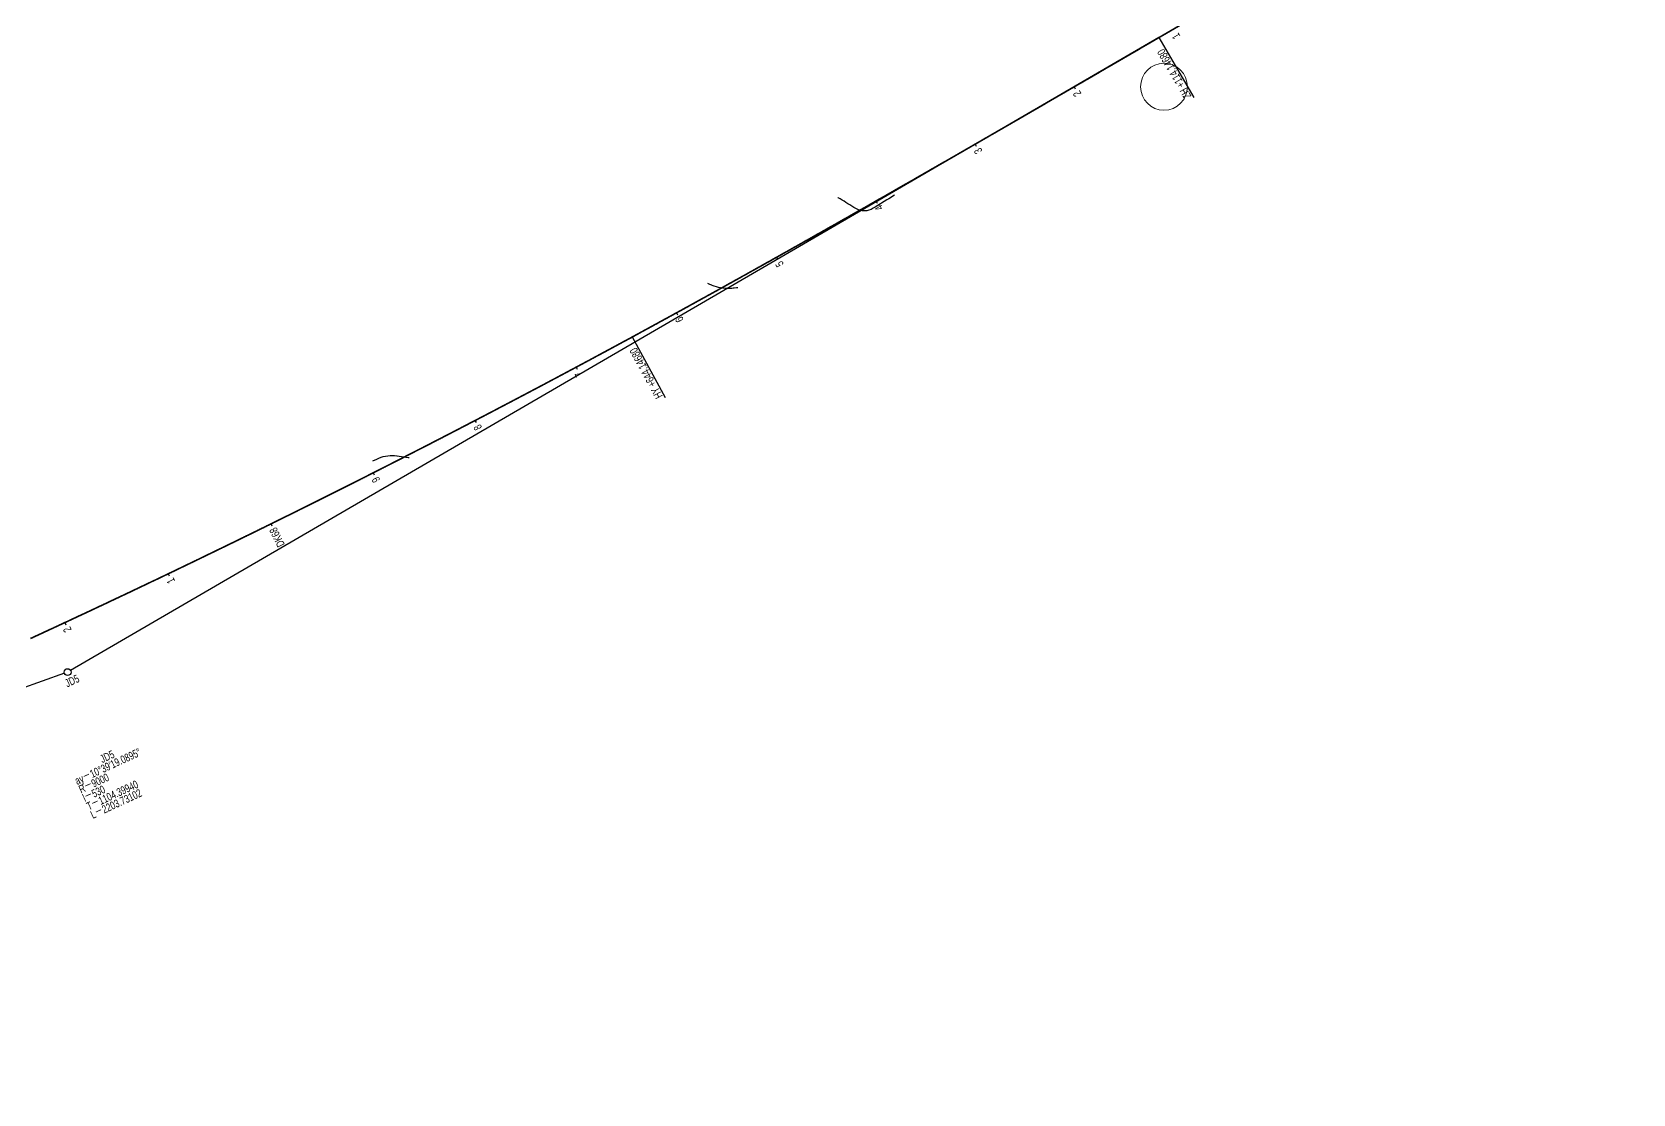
# Model space of a CAD drawing. Header units: millimetres. Extents: x 497834 to 621495, y 3353175 to 3430424.
# Drawn here: x 611394 to 612794, y 3397664 to 3398593 of the extents above; entities that cross this region are included whole.
import ezdxf

# ---------------------------------------------------------------- set-up
doc = ezdxf.new("R2010")
doc.units = ezdxf.units.MM
for name, color, linetype in [('DK改路中线', 7, 'Continuous'), ('dl1', 7, 'Continuous'), ('房屋圆', 7, 'Continuous'), ('沪乍杭打线-0.0-200.8段-施工系转设计系成果-2000坐标系-左线_中线_交点', 7, 'Continuous'), ('沪乍杭打线-0.0-200.8段-施工系转设计系成果-2000坐标系-左线_五大桩', 7, 'Continuous'), ('沪乍杭打线-0.0-200.8段-施工系转设计系成果-2000坐标系-左线_曲线资料', 7, 'Continuous'), ('沪乍杭打线-0.0-200.8段-施工系转设计系成果-2000坐标系-左线_里程', 7, 'Continuous')]:
    doc.layers.add(name, color=color, linetype=linetype)
doc.styles.add('PM_LC', font='slromans.shx', dxfattribs={"width": 0.75, "bigfont": 'hztxt.shx'})
doc.styles.add('PM_QX', font='slromans.shx', dxfattribs={"width": 0.75, "bigfont": 'hztxt.shx'})

msp = doc.modelspace()

# ---------------------------------------------------------------- linework, layer by layer
at = {"layer": 'DK改路中线', "color": 3, "linetype": 'Continuous', "ltscale": 2, "flags": 128}
for points in [[(612148.4, 3398450.4), (612143.3, 3398447.2), (612141.6, 3398446.2), (612131.4, 3398439.8), (612129.8, 3398438.8, -0.285774), (612129.7, 3398438.8), (612127.9, 3398437.8), (612126, 3398437.2), (612124.1, 3398436.7), (612122.1, 3398436.6), (612120.1, 3398436.7), (612118.1, 3398437), (612116.2, 3398437.7), (612114.4, 3398438.5), (612113.9, 3398438.8), (612112.7, 3398439.6), (612111, 3398440.6), (612109.3, 3398441.7), (612107.6, 3398442.8), (612105.9, 3398443.8), (612104.2, 3398444.9), (612102.5, 3398445.9), (612100.8, 3398447), (612099.1, 3398448), (612098.9, 3398448.2)], [(611984.8, 3398373.3), (611986.6, 3398372.5), (611988.1, 3398371.9, 0.121922), (611988.5, 3398371.7), (611990.4, 3398371), (611992.3, 3398370.4), (611994.2, 3398369.9), (611996.2, 3398369.5), (611998.1, 3398369.2), (612000.1, 3398369), (612002.1, 3398368.9), (612004.1, 3398368.9), (612006.1, 3398369), (612007.2, 3398369.1), (612008.1, 3398369.2), (612010.1, 3398369.4), (612011.3, 3398369.5)], [(611691.9, 3398217.8), (611695.5, 3398219.5), (611696, 3398219.7, -0.149526), (611697.3, 3398220.3), (611699.2, 3398221), (611701.1, 3398221.6), (611703.1, 3398222.1), (611705, 3398222.4), (611707, 3398222.6), (611709, 3398222.6), (611711, 3398222.5), (611713, 3398222.3), (611713.3, 3398222.3), (611715, 3398222), (611717, 3398221.7), (611722.9, 3398220.8), (611723.6, 3398220.7)]]:
    msp.add_lwpolyline(points, format="xyb", dxfattribs=at)
at = {"layer": 'dl1', "color": 3, "linetype": 'Continuous', "ltscale": 2, "const_width": 1.4, "flags": 128}
msp.add_lwpolyline([(612793.7, 3398828.8), (612379.7, 3398588.1), (612378.8, 3398587.6), (612378, 3398587.1), (612377.1, 3398586.6), (612376.2, 3398586.1), (612375.4, 3398585.6), (612374.5, 3398585.1), (612373.7, 3398584.6), (612372.8, 3398584.1), (612371.9, 3398583.6), (612371.1, 3398583.1), (612370.2, 3398582.6), (612369.3, 3398582.1), (612368.5, 3398581.6), (612367.6, 3398581.1), (612366.7, 3398580.6), (612365.9, 3398580.1), (612365, 3398579.6), (612364.1, 3398579.1), (612363.3, 3398578.5), (612362.4, 3398578), (612361.5, 3398577.5), (612360.7, 3398577), (612359.8, 3398576.5), (612359, 3398576), (612358.1, 3398575.5), (612357.2, 3398575), (612356.4, 3398574.5), (612355.5, 3398574), (612354.6, 3398573.5), (612353.8, 3398573), (612352.9, 3398572.5), (612352, 3398572), (612351.2, 3398571.5), (612350.3, 3398571), (612349.4, 3398570.5), (612348.6, 3398570), (612347.7, 3398569.5), (612346.9, 3398569), (612346, 3398568.5), (612345.1, 3398568), (612344.3, 3398567.5), (612343.4, 3398567), (612342.5, 3398566.5), (612341.7, 3398566), (612340.8, 3398565.5), (612339.9, 3398565), (612339.1, 3398564.5), (612338.2, 3398564), (612337.3, 3398563.5), (612336.5, 3398563), (612335.6, 3398562.5), (612334.7, 3398562), (612333.9, 3398561.5), (612333, 3398561), (612332.2, 3398560.5), (612331.3, 3398560), (612330.4, 3398559.5), (612329.6, 3398559), (612328.7, 3398558.5), (612327.8, 3398558), (612327, 3398557.4), (612326.1, 3398556.9), (612325.2, 3398556.4), (612324.4, 3398555.9), (612323.5, 3398555.4), (612322.6, 3398554.9), (612321.8, 3398554.4), (612320.9, 3398553.9), (612320, 3398553.4), (612319.2, 3398552.9), (612318.3, 3398552.4), (612317.5, 3398551.9), (612316.6, 3398551.4), (612315.7, 3398550.9), (612314.9, 3398550.4), (612314, 3398549.9), (612313.1, 3398549.4), (612312.3, 3398548.9), (612311.4, 3398548.4), (612310.5, 3398547.9), (612309.7, 3398547.4), (612308.8, 3398546.9), (612307.9, 3398546.4), (612307.1, 3398545.9), (612306.2, 3398545.4), (612305.3, 3398544.9), (612304.5, 3398544.4), (612303.6, 3398543.9), (612302.7, 3398543.4), (612301.9, 3398542.9), (612301, 3398542.4), (612300.2, 3398541.9), (612299.3, 3398541.4), (612298.4, 3398540.9), (612297.6, 3398540.4), (612296.7, 3398539.9), (612295.8, 3398539.4), (612295, 3398538.9), (612294.1, 3398538.4), (612293.2, 3398537.9), (612292.4, 3398537.4), (612291.5, 3398536.9), (612290.6, 3398536.4), (612289.8, 3398535.9), (612288.9, 3398535.4), (612288, 3398534.9), (612287.2, 3398534.4), (612286.3, 3398533.9), (612285.4, 3398533.4), (612284.6, 3398532.9), (612283.7, 3398532.4), (612282.9, 3398531.9), (612282, 3398531.4), (612281.1, 3398530.9), (612280.3, 3398530.3), (612279.4, 3398529.8), (612278.5, 3398529.3), (612277.7, 3398528.8), (612276.8, 3398528.3), (612275.9, 3398527.8), (612275.1, 3398527.3), (612274.2, 3398526.8), (612273.3, 3398526.3), (612272.5, 3398525.8), (612271.6, 3398525.3), (612270.7, 3398524.8), (612269.9, 3398524.3), (612269, 3398523.8), (612268.1, 3398523.3), (612267.3, 3398522.8), (612266.4, 3398522.3), (612265.5, 3398521.8), (612264.7, 3398521.3), (612263.8, 3398520.8), (612262.9, 3398520.3), (612262.1, 3398519.8), (612261.2, 3398519.3), (612260.4, 3398518.8), (612259.5, 3398518.3), (612258.6, 3398517.8), (612257.8, 3398517.3), (612256.9, 3398516.8), (612256, 3398516.3), (612255.2, 3398515.8), (612254.3, 3398515.3), (612253.4, 3398514.8), (612252.6, 3398514.3), (612251.7, 3398513.8), (612250.8, 3398513.3), (612250, 3398512.8), (612249.1, 3398512.3), (612248.2, 3398511.8), (612247.4, 3398511.3), (612246.5, 3398510.8), (612245.6, 3398510.3), (612244.8, 3398509.8), (612243.9, 3398509.3), (612243, 3398508.8), (612242.2, 3398508.3), (612241.3, 3398507.8), (612240.4, 3398507.3), (612239.6, 3398506.8), (612238.7, 3398506.3), (612237.8, 3398505.8), (612237, 3398505.3), (612236.1, 3398504.8), (612235.2, 3398504.3), (612234.4, 3398503.8), (612233.5, 3398503.3), (612232.6, 3398502.8), (612231.8, 3398502.3), (612230.9, 3398501.8), (612230, 3398501.3), (612229.2, 3398500.8), (612228.3, 3398500.3), (612227.4, 3398499.8), (612226.6, 3398499.3), (612225.7, 3398498.8), (612224.9, 3398498.3), (612224, 3398497.8), (612223.1, 3398497.3), (612222.3, 3398496.8), (612221.4, 3398496.3), (612220.5, 3398495.8), (612219.7, 3398495.3), (612218.8, 3398494.8), (612217.9, 3398494.3), (612217.1, 3398493.8), (612216.2, 3398493.3), (612215.3, 3398492.8), (612214.5, 3398492.3), (612213.6, 3398491.8), (612212.7, 3398491.3), (612211.9, 3398490.8), (612211, 3398490.3), (612210.1, 3398489.8), (612209.3, 3398489.3), (612208.4, 3398488.8), (612207.5, 3398488.3), (612206.7, 3398487.8), (612205.8, 3398487.3), (612204.9, 3398486.8), (612204.1, 3398486.3), (612203.2, 3398485.8), (612202.3, 3398485.3), (612201.5, 3398484.8), (612200.6, 3398484.3), (612199.7, 3398483.8), (612198.9, 3398483.3), (612198, 3398482.8), (612197.1, 3398482.3), (612196.3, 3398481.8), (612195.4, 3398481.3), (612194.5, 3398480.8), (612193.7, 3398480.3), (612192.8, 3398479.8), (612191.9, 3398479.4), (612191.1, 3398478.9), (612190.2, 3398478.4), (612189.3, 3398477.9), (612188.5, 3398477.4), (612187.6, 3398476.9), (612186.7, 3398476.4), (612185.8, 3398475.9), (612185, 3398475.4), (612184.1, 3398474.9), (612183.2, 3398474.4), (612182.4, 3398473.9), (612181.5, 3398473.4), (612180.6, 3398472.9), (612179.8, 3398472.4), (612178.9, 3398471.9), (612178, 3398471.4), (612177.2, 3398470.9), (612176.3, 3398470.4), (612175.4, 3398469.9), (612174.6, 3398469.4), (612173.7, 3398468.9), (612172.8, 3398468.4), (612172, 3398467.9), (612171.1, 3398467.4), (612170.2, 3398466.9), (612169.4, 3398466.4), (612168.5, 3398465.9), (612167.6, 3398465.4), (612166.8, 3398464.9), (612165.9, 3398464.4), (612165, 3398463.9), (612164.2, 3398463.4), (612163.3, 3398462.9), (612162.4, 3398462.4), (612161.6, 3398461.9), (612160.7, 3398461.4), (612159.8, 3398460.9), (612159, 3398460.4), (612158.1, 3398460), (612157.2, 3398459.5), (612156.4, 3398459), (612155.5, 3398458.5), (612154.6, 3398458), (612153.7, 3398457.5), (612152.9, 3398457), (612152, 3398456.5), (612151.1, 3398456), (612150.3, 3398455.5), (612149.4, 3398455), (612148.5, 3398454.5), (612147.7, 3398454), (612146.8, 3398453.5), (612145.9, 3398453), (612145.1, 3398452.5), (612144.2, 3398452), (612143.3, 3398451.5), (612142.5, 3398451), (612141.6, 3398450.5), (612140.7, 3398450), (612139.9, 3398449.5), (612139, 3398449), (612138.1, 3398448.5), (612137.2, 3398448), (612136.4, 3398447.6), (612135.5, 3398447.1), (612134.6, 3398446.6), (612133.8, 3398446.1), (612132.9, 3398445.6), (612132, 3398445.1), (612131.2, 3398444.6), (612130.3, 3398444.1), (612129.4, 3398443.6), (612128.6, 3398443.1), (612127.7, 3398442.6), (612126.8, 3398442.1), (612126, 3398441.6), (612125.1, 3398441.1), (612124.2, 3398440.6), (612123.3, 3398440.1), (612122.5, 3398439.6), (612121.6, 3398439.1), (612120.7, 3398438.6), (612119.9, 3398438.1), (612119, 3398437.7), (612118.1, 3398437.2), (612117.3, 3398436.7), (612116.4, 3398436.2), (612115.5, 3398435.7), (612114.7, 3398435.2), (612113.8, 3398434.7), (612112.9, 3398434.2), (612112, 3398433.7), (612111.2, 3398433.2), (612110.3, 3398432.7), (612109.4, 3398432.2), (612108.6, 3398431.7), (612107.7, 3398431.2), (612106.8, 3398430.7), (612106, 3398430.2), (612105.1, 3398429.8), (612104.2, 3398429.3), (612103.3, 3398428.8), (612102.5, 3398428.3), (612101.6, 3398427.8), (612100.7, 3398427.3), (612099.9, 3398426.8), (612099, 3398426.3), (612098.1, 3398425.8), (612097.3, 3398425.3), (612096.4, 3398424.8), (612095.5, 3398424.3), (612094.6, 3398423.8), (612093.8, 3398423.3), (612092.9, 3398422.8), (612092, 3398422.4), (612091.2, 3398421.9), (612090.3, 3398421.4), (612089.4, 3398420.9), (612088.6, 3398420.4), (612087.7, 3398419.9), (612086.8, 3398419.4), (612085.9, 3398418.9), (612085.1, 3398418.4), (612084.2, 3398417.9), (612083.3, 3398417.4), (612082.5, 3398416.9), (612081.6, 3398416.5), (612080.7, 3398416), (612079.8, 3398415.5), (612079, 3398415), (612078.1, 3398414.5), (612077.2, 3398414), (612076.4, 3398413.5), (612075.5, 3398413), (612074.6, 3398412.5), (612073.8, 3398412), (612072.9, 3398411.5), (612072, 3398411), (612071.1, 3398410.6), (612070.3, 3398410.1), (612069.4, 3398409.6), (612068.5, 3398409.1), (612067.7, 3398408.6), (612066.8, 3398408.1), (612065.9, 3398407.6), (612065, 3398407.1), (612064.2, 3398406.6), (612063.3, 3398406.1), (612062.4, 3398405.6), (612061.6, 3398405.2), (612060.7, 3398404.7), (612059.8, 3398404.2), (612058.9, 3398403.7), (612058.1, 3398403.2), (612057.2, 3398402.7), (612056.3, 3398402.2), (612055.5, 3398401.7), (612054.6, 3398401.2), (612053.7, 3398400.7), (612052.8, 3398400.3), (612052, 3398399.8), (612051.1, 3398399.3), (612050.2, 3398398.8), (612049.3, 3398398.3), (612048.5, 3398397.8), (612047.6, 3398397.3), (612046.7, 3398396.8), (612045.9, 3398396.3), (612045, 3398395.9), (612044.1, 3398395.4), (612043.2, 3398394.9), (612042.4, 3398394.4), (612041.5, 3398393.9), (612040.6, 3398393.4), (612039.8, 3398392.9), (612038.9, 3398392.4), (612038, 3398391.9), (612037.1, 3398391.5), (612036.3, 3398391), (612035.4, 3398390.5), (612034.5, 3398390), (612033.6, 3398389.5), (612032.8, 3398389), (612031.9, 3398388.5), (612031, 3398388), (612030.2, 3398387.5), (612029.3, 3398387.1), (612028.4, 3398386.6), (612027.5, 3398386.1), (612026.7, 3398385.6), (612025.8, 3398385.1), (612024.9, 3398384.6), (612024, 3398384.1), (612023.2, 3398383.7), (612022.3, 3398383.2), (612021.4, 3398382.7), (612020.5, 3398382.2), (612019.7, 3398381.7), (612018.8, 3398381.2), (612017.9, 3398380.7), (612017.1, 3398380.2), (612016.2, 3398379.8), (612015.3, 3398379.3), (612014.4, 3398378.8), (612013.6, 3398378.3), (612012.7, 3398377.8), (612011.8, 3398377.3), (612010.9, 3398376.8), (612010.1, 3398376.4), (612009.2, 3398375.9), (612008.3, 3398375.4), (612007.4, 3398374.9), (612006.6, 3398374.4), (612005.7, 3398373.9), (612004.8, 3398373.4), (612003.9, 3398373), (612003.1, 3398372.5), (612002.2, 3398372), (612001.3, 3398371.5), (612000.4, 3398371), (611999.6, 3398370.5), (611998.7, 3398370), (611997.8, 3398369.6), (611997, 3398369.1), (611996.1, 3398368.6), (611995.2, 3398368.1), (611994.3, 3398367.6), (611993.5, 3398367.1), (611992.6, 3398366.6), (611991.7, 3398366.2), (611990.8, 3398365.7), (611990, 3398365.2), (611989.1, 3398364.7), (611988.2, 3398364.2), (611987.3, 3398363.7), (611986.5, 3398363.3), (611985.6, 3398362.8), (611984.7, 3398362.3), (611983.8, 3398361.8), (611983, 3398361.3), (611982.1, 3398360.8), (611981.2, 3398360.4), (611980.3, 3398359.9), (611979.4, 3398359.4), (611978.6, 3398358.9), (611977.7, 3398358.4), (611976.8, 3398357.9), (611975.9, 3398357.5), (611975.1, 3398357), (611974.2, 3398356.5), (611973.3, 3398356), (611972.4, 3398355.5), (611971.6, 3398355), (611970.7, 3398354.6), (611969.8, 3398354.1), (611968.9, 3398353.6), (611968.1, 3398353.1), (611967.2, 3398352.6), (611966.3, 3398352.2), (611965.4, 3398351.7), (611964.6, 3398351.2), (611963.7, 3398350.7), (611962.8, 3398350.2), (611961.9, 3398349.7), (611961.1, 3398349.3), (611960.2, 3398348.8), (611959.3, 3398348.3), (611958.4, 3398347.8), (611957.5, 3398347.3), (611956.7, 3398346.9), (611955.8, 3398346.4), (611954.9, 3398345.9), (611954, 3398345.4), (611953.2, 3398344.9), (611952.3, 3398344.5), (611951.4, 3398344), (611950.5, 3398343.5), (611949.7, 3398343), (611948.8, 3398342.5), (611947.9, 3398342.1), (611947, 3398341.6), (611946.1, 3398341.1), (611945.3, 3398340.6), (611944.4, 3398340.1), (611943.5, 3398339.7), (611942.6, 3398339.2), (611941.8, 3398338.7), (611940.9, 3398338.2), (611940, 3398337.7), (611939.1, 3398337.3), (611938.2, 3398336.8), (611937.4, 3398336.3), (611936.5, 3398335.8), (611935.6, 3398335.3), (611934.7, 3398334.9), (611933.9, 3398334.4), (611933, 3398333.9), (611932.1, 3398333.4), (611931.2, 3398332.9), (611930.3, 3398332.5), (611929.5, 3398332), (611928.6, 3398331.5), (611927.7, 3398331), (611926.8, 3398330.6), (611926, 3398330.1), (611925.1, 3398329.6), (611924.2, 3398329.1), (611923.3, 3398328.6), (611922.4, 3398328.2), (611921.6, 3398327.7), (611920.7, 3398327.2), (611919.8, 3398326.7), (611918.9, 3398326.3, -0.031782), (611918.1, 3398325.7), (611917.2, 3398325.2), (611916.3, 3398324.8), (611915.4, 3398324.3), (611914.5, 3398323.9), (611914.5, 3398323.9), (611913.7, 3398323.4), (611912.8, 3398322.9), (611911.9, 3398322.5), (611911, 3398322), (611910.1, 3398321.5), (611910.1, 3398321.5), (611909.3, 3398321), (611908.4, 3398320.5), (611907.5, 3398320.1), (611906.6, 3398319.6), (611905.7, 3398319.1), (611905.7, 3398319.1), (611904.9, 3398318.6), (611904, 3398318.2), (611903.1, 3398317.7), (611902.2, 3398317.2), (611901.3, 3398316.7), (611901.3, 3398316.7), (611900.5, 3398316.3), (611899.6, 3398315.8), (611898.7, 3398315.3), (611897.8, 3398314.8), (611896.9, 3398314.4), (611896.9, 3398314.4), (611896.1, 3398313.9), (611895.2, 3398313.4), (611894.3, 3398312.9), (611893.4, 3398312.5), (611892.5, 3398312), (611892.5, 3398312), (611891.7, 3398311.5), (611890.8, 3398311.1), (611889.9, 3398310.6), (611889, 3398310.1), (611888.1, 3398309.6), (611888.1, 3398309.6), (611887.2, 3398309.2), (611886.4, 3398308.7), (611885.5, 3398308.2), (611884.6, 3398307.7), (611883.7, 3398307.3), (611883.7, 3398307.3), (611882.8, 3398306.8), (611882, 3398306.3), (611881.1, 3398305.8), (611880.2, 3398305.4), (611879.3, 3398304.9), (611879.3, 3398304.9), (611878.4, 3398304.4), (611877.6, 3398304), (611876.7, 3398303.5), (611875.8, 3398303), (611874.9, 3398302.5), (611874.9, 3398302.5), (611874, 3398302.1), (611873.1, 3398301.6), (611872.3, 3398301.1), (611871.4, 3398300.7), (611870.5, 3398300.2), (611870.5, 3398300.2), (611869.6, 3398299.7), (611868.7, 3398299.2), (611867.9, 3398298.8), (611867, 3398298.3), (611866.1, 3398297.8), (611866.1, 3398297.8), (611865.2, 3398297.4), (611864.3, 3398296.9), (611863.4, 3398296.4), (611862.6, 3398295.9), (611861.7, 3398295.5), (611861.7, 3398295.5), (611860.8, 3398295), (611859.9, 3398294.5), (611859, 3398294.1), (611858.2, 3398293.6), (611857.3, 3398293.1), (611857.3, 3398293.1), (611856.4, 3398292.7), (611855.5, 3398292.2), (611854.6, 3398291.7), (611853.7, 3398291.2), (611852.9, 3398290.8), (611852.9, 3398290.8), (611852, 3398290.3), (611851.1, 3398289.8), (611850.2, 3398289.4), (611849.3, 3398288.9), (611848.4, 3398288.4), (611848.4, 3398288.4), (611847.6, 3398288), (611846.7, 3398287.5), (611845.8, 3398287), (611844.9, 3398286.6), (611844, 3398286.1), (611844, 3398286.1), (611843.1, 3398285.6), (611842.3, 3398285.1), (611841.4, 3398284.7), (611840.5, 3398284.2), (611839.6, 3398283.7), (611839.6, 3398283.7), (611838.7, 3398283.3), (611837.8, 3398282.8), (611837, 3398282.3), (611836.1, 3398281.9), (611835.2, 3398281.4), (611835.2, 3398281.4), (611834.3, 3398280.9), (611833.4, 3398280.5), (611832.5, 3398280), (611831.6, 3398279.5), (611830.8, 3398279.1), (611830.8, 3398279.1), (611829.9, 3398278.6), (611829, 3398278.1), (611828.1, 3398277.7), (611827.2, 3398277.2), (611826.3, 3398276.7), (611826.3, 3398276.7), (611825.5, 3398276.3), (611824.6, 3398275.8), (611823.7, 3398275.3), (611822.8, 3398274.9), (611821.9, 3398274.4), (611821.9, 3398274.4), (611821, 3398273.9), (611820.2, 3398273.5), (611819.3, 3398273), (611818.4, 3398272.5), (611817.5, 3398272.1), (611817.5, 3398272.1), (611816.6, 3398271.6), (611815.7, 3398271.1), (611814.8, 3398270.7), (611814, 3398270.2), (611813.1, 3398269.7), (611813.1, 3398269.7), (611812.2, 3398269.3), (611811.3, 3398268.8), (611810.4, 3398268.3), (611809.5, 3398267.9), (611808.6, 3398267.4), (611808.6, 3398267.4), (611807.8, 3398267), (611806.9, 3398266.5), (611806, 3398266), (611805.1, 3398265.6), (611804.2, 3398265.1), (611804.2, 3398265.1), (611803.3, 3398264.6), (611802.4, 3398264.2), (611801.6, 3398263.7), (611800.7, 3398263.2), (611799.8, 3398262.8), (611799.8, 3398262.8), (611798.9, 3398262.3), (611798, 3398261.8), (611797.1, 3398261.4), (611796.2, 3398260.9), (611795.4, 3398260.5), (611795.4, 3398260.5), (611794.5, 3398260), (611793.6, 3398259.5), (611792.7, 3398259.1), (611791.8, 3398258.6), (611790.9, 3398258.1), (611790.9, 3398258.1), (611790, 3398257.7), (611789.2, 3398257.2), (611788.3, 3398256.8), (611787.4, 3398256.3), (611786.5, 3398255.8), (611786.5, 3398255.8), (611785.6, 3398255.4), (611784.7, 3398254.9), (611783.8, 3398254.4), (611782.9, 3398254), (611782.1, 3398253.5), (611782.1, 3398253.5), (611781.2, 3398253.1), (611780.3, 3398252.6), (611779.4, 3398252.1), (611778.5, 3398251.7), (611777.6, 3398251.2), (611777.6, 3398251.2), (611776.7, 3398250.8), (611775.8, 3398250.3), (611775, 3398249.8), (611774.1, 3398249.4), (611773.2, 3398248.9), (611773.2, 3398248.9), (611772.3, 3398248.5), (611771.4, 3398248), (611770.5, 3398247.5), (611769.6, 3398247.1), (611768.7, 3398246.6), (611768.7, 3398246.6), (611767.9, 3398246.1), (611767, 3398245.7), (611766.1, 3398245.2), (611765.2, 3398244.8), (611764.3, 3398244.3), (611764.3, 3398244.3), (611763.4, 3398243.8), (611762.5, 3398243.4), (611761.6, 3398242.9), (611760.8, 3398242.5), (611759.9, 3398242), (611759.9, 3398242), (611759, 3398241.6), (611758.1, 3398241.1), (611757.2, 3398240.6), (611756.3, 3398240.2), (611755.4, 3398239.7), (611755.4, 3398239.7), (611754.5, 3398239.3), (611753.6, 3398238.8), (611752.8, 3398238.3), (611751.9, 3398237.9), (611751, 3398237.4), (611751, 3398237.4), (611750.1, 3398237), (611749.2, 3398236.5), (611748.3, 3398236.1), (611747.4, 3398235.6), (611746.5, 3398235.1), (611746.5, 3398235.1), (611745.6, 3398234.7), (611744.8, 3398234.2), (611743.9, 3398233.8), (611743, 3398233.3), (611742.1, 3398232.8), (611742.1, 3398232.8), (611741.2, 3398232.4), (611740.3, 3398231.9), (611739.4, 3398231.5), (611738.5, 3398231), (611737.6, 3398230.6), (611737.6, 3398230.6), (611736.7, 3398230.1), (611735.9, 3398229.6), (611735, 3398229.2), (611734.1, 3398228.7), (611733.2, 3398228.3), (611733.2, 3398228.3), (611732.3, 3398227.8), (611731.4, 3398227.4), (611730.5, 3398226.9), (611729.6, 3398226.5), (611728.7, 3398226), (611728.7, 3398226), (611727.9, 3398225.5), (611727, 3398225.1), (611726.1, 3398224.6), (611725.2, 3398224.2), (611724.3, 3398223.7), (611724.3, 3398223.7), (611723.4, 3398223.3), (611722.5, 3398222.8), (611721.6, 3398222.4), (611720.7, 3398221.9), (611719.8, 3398221.4), (611719.8, 3398221.4), (611718.9, 3398221), (611718.1, 3398220.5), (611717.2, 3398220.1), (611716.3, 3398219.6), (611715.4, 3398219.2), (611715.4, 3398219.2), (611714.5, 3398218.7), (611713.6, 3398218.3), (611712.7, 3398217.8), (611711.8, 3398217.4), (611710.9, 3398216.9), (611710.9, 3398216.9), (611710, 3398216.5), (611709.1, 3398216), (611708.3, 3398215.5), (611707.4, 3398215.1), (611706.5, 3398214.6), (611706.5, 3398214.6), (611705.6, 3398214.2), (611704.7, 3398213.7), (611703.8, 3398213.3), (611702.9, 3398212.8), (611702, 3398212.4), (611702, 3398212.4), (611701.1, 3398211.9), (611700.2, 3398211.5), (611699.3, 3398211), (611698.4, 3398210.6), (611697.6, 3398210.1), (611697.6, 3398210.1), (611696.7, 3398209.7), (611695.8, 3398209.2), (611694.9, 3398208.8), (611694, 3398208.3), (611693.1, 3398207.8), (611693.1, 3398207.8), (611692.2, 3398207.4), (611691.3, 3398206.9), (611690.4, 3398206.5), (611689.5, 3398206), (611688.6, 3398205.6), (611688.6, 3398205.6), (611687.7, 3398205.1), (611686.9, 3398204.7), (611686, 3398204.2), (611685.1, 3398203.8), (611684.2, 3398203.3), (611684.2, 3398203.3), (611683.3, 3398202.9), (611682.4, 3398202.4), (611681.5, 3398202), (611680.6, 3398201.5), (611679.7, 3398201.1), (611679.7, 3398201.1), (611678.8, 3398200.6), (611677.9, 3398200.2), (611677, 3398199.7), (611676.1, 3398199.3), (611675.2, 3398198.8), (611675.2, 3398198.8), (611674.4, 3398198.4), (611673.5, 3398197.9), (611672.6, 3398197.5), (611671.7, 3398197), (611670.8, 3398196.6), (611670.8, 3398196.6), (611669.9, 3398196.1), (611669, 3398195.7), (611668.1, 3398195.2), (611667.2, 3398194.8), (611666.3, 3398194.3), (611666.3, 3398194.3), (611665.4, 3398193.9), (611664.5, 3398193.4), (611663.6, 3398193), (611662.7, 3398192.5), (611661.8, 3398192.1), (611661.8, 3398192.1), (611660.9, 3398191.6), (611660.1, 3398191.2), (611659.2, 3398190.8), (611658.3, 3398190.3), (611657.4, 3398189.9), (611657.4, 3398189.9), (611656.5, 3398189.4), (611655.6, 3398189), (611654.7, 3398188.5), (611653.8, 3398188.1), (611652.9, 3398187.6), (611652.9, 3398187.6), (611652, 3398187.2), (611651.1, 3398186.7), (611650.2, 3398186.3), (611649.3, 3398185.8), (611648.4, 3398185.4), (611648.4, 3398185.4), (611647.5, 3398184.9), (611646.6, 3398184.5), (611645.7, 3398184), (611644.8, 3398183.6), (611644, 3398183.2), (611644, 3398183.1), (611643.1, 3398182.7), (611642.2, 3398182.3), (611641.3, 3398181.8), (611640.4, 3398181.4), (611639.5, 3398180.9), (611639.5, 3398180.9), (611638.6, 3398180.5), (611637.7, 3398180), (611636.8, 3398179.6), (611635.9, 3398179.1), (611635, 3398178.7), (611635, 3398178.7), (611634.1, 3398178.2), (611633.2, 3398177.8), (611632.3, 3398177.4), (611631.4, 3398176.9), (611630.5, 3398176.5), (611630.5, 3398176.5), (611629.6, 3398176), (611628.7, 3398175.6), (611627.8, 3398175.1), (611626.9, 3398174.7), (611626, 3398174.2), (611626, 3398174.2), (611625.2, 3398173.8), (611624.3, 3398173.4), (611623.4, 3398172.9), (611622.5, 3398172.5), (611621.6, 3398172), (611621.6, 3398172), (611620.7, 3398171.6), (611619.8, 3398171.1), (611618.9, 3398170.7), (611618, 3398170.2), (611617.1, 3398169.8), (611617.1, 3398169.8), (611616.2, 3398169.4), (611615.3, 3398168.9), (611614.4, 3398168.5), (611613.5, 3398168), (611612.6, 3398167.6), (611612.6, 3398167.6), (611611.7, 3398167.1), (611610.8, 3398166.7), (611609.9, 3398166.3), (611609, 3398165.8), (611608.1, 3398165.4), (611608.1, 3398165.4), (611607.2, 3398164.9), (611606.3, 3398164.5), (611605.4, 3398164.1), (611604.5, 3398163.6), (611603.6, 3398163.2), (611603.6, 3398163.2), (611602.7, 3398162.7), (611601.8, 3398162.3), (611600.9, 3398161.8), (611600, 3398161.4), (611599.1, 3398161), (611599.1, 3398161), (611598.3, 3398160.5), (611597.4, 3398160.1), (611596.5, 3398159.6), (611595.6, 3398159.2), (611594.7, 3398158.8), (611594.7, 3398158.8), (611593.8, 3398158.3), (611592.9, 3398157.9), (611592, 3398157.4), (611591.1, 3398157), (611590.2, 3398156.5), (611590.2, 3398156.5), (611589.3, 3398156.1), (611588.4, 3398155.7), (611587.5, 3398155.2), (611586.6, 3398154.8), (611585.7, 3398154.3), (611585.7, 3398154.3), (611584.8, 3398153.9), (611583.9, 3398153.5), (611583, 3398153), (611582.1, 3398152.6), (611581.2, 3398152.2), (611581.2, 3398152.1), (611580.3, 3398151.7), (611579.4, 3398151.3), (611578.5, 3398150.8), (611577.6, 3398150.4), (611576.7, 3398150), (611576.7, 3398150), (611575.8, 3398149.5), (611574.9, 3398149.1), (611574, 3398148.6), (611573.1, 3398148.2), (611572.2, 3398147.8), (611572.2, 3398147.8), (611571.3, 3398147.3), (611570.4, 3398146.9), (611569.5, 3398146.4), (611568.6, 3398146), (611567.7, 3398145.6), (611567.7, 3398145.6), (611566.8, 3398145.1), (611565.9, 3398144.7), (611565, 3398144.3), (611564.1, 3398143.8), (611563.2, 3398143.4), (611563.2, 3398143.4), (611562.3, 3398142.9), (611561.4, 3398142.5), (611560.5, 3398142.1), (611559.6, 3398141.6), (611558.7, 3398141.2), (611558.7, 3398141.2), (611557.8, 3398140.8), (611556.9, 3398140.3), (611556, 3398139.9), (611555.1, 3398139.5), (611554.2, 3398139), (611554.2, 3398139), (611553.3, 3398138.6), (611552.4, 3398138.1), (611551.5, 3398137.7), (611550.6, 3398137.3), (611549.7, 3398136.8), (611549.7, 3398136.8), (611548.8, 3398136.4), (611547.9, 3398136), (611547, 3398135.5), (611546.1, 3398135.1), (611545.2, 3398134.7), (611545.2, 3398134.7), (611544.3, 3398134.2), (611543.4, 3398133.8), (611542.5, 3398133.4), (611541.6, 3398132.9), (611540.7, 3398132.5), (611540.7, 3398132.5), (611539.8, 3398132), (611538.9, 3398131.6), (611538, 3398131.2), (611537.1, 3398130.7), (611536.2, 3398130.3), (611536.2, 3398130.3), (611535.3, 3398129.9), (611534.4, 3398129.4), (611533.5, 3398129), (611532.6, 3398128.6), (611531.7, 3398128.1), (611531.7, 3398128.1), (611530.8, 3398127.7), (611529.9, 3398127.3), (611529, 3398126.8), (611528.1, 3398126.4), (611527.2, 3398126), (611527.2, 3398126), (611526.3, 3398125.5), (611525.4, 3398125.1), (611524.5, 3398124.7), (611523.6, 3398124.2), (611522.7, 3398123.8), (611522.7, 3398123.8), (611521.8, 3398123.4), (611520.9, 3398122.9), (611520, 3398122.5), (611519.1, 3398122.1), (611518.2, 3398121.6), (611518.2, 3398121.6), (611517.3, 3398121.2), (611516.4, 3398120.8), (611515.5, 3398120.3), (611514.6, 3398119.9), (611513.7, 3398119.5), (611513.7, 3398119.5), (611512.8, 3398119), (611511.9, 3398118.6), (611511, 3398118.2), (611510.1, 3398117.8), (611509.2, 3398117.3), (611509.2, 3398117.3), (611508.3, 3398116.9), (611507.4, 3398116.5), (611506.5, 3398116), (611505.6, 3398115.6), (611504.7, 3398115.2), (611504.7, 3398115.2), (611503.8, 3398114.7), (611502.9, 3398114.3), (611502, 3398113.9), (611501.1, 3398113.4), (611500.1, 3398113), (611500.1, 3398113), (611499.2, 3398112.6), (611498.3, 3398112.2), (611497.4, 3398111.7), (611496.5, 3398111.3), (611495.6, 3398110.9), (611495.6, 3398110.9), (611494.7, 3398110.4), (611493.8, 3398110), (611492.9, 3398109.6), (611492, 3398109.1), (611491.1, 3398108.7), (611491.1, 3398108.7), (611490.2, 3398108.3), (611489.3, 3398107.9), (611488.4, 3398107.4), (611487.5, 3398107), (611486.6, 3398106.6), (611486.6, 3398106.6), (611485.7, 3398106.1), (611484.8, 3398105.7), (611483.9, 3398105.3), (611483, 3398104.9), (611482.1, 3398104.4), (611482.1, 3398104.4), (611481.2, 3398104), (611480.3, 3398103.6), (611479.4, 3398103.1), (611478.5, 3398102.7), (611477.6, 3398102.3), (611477.6, 3398102.3), (611476.7, 3398101.9), (611475.8, 3398101.4), (611474.9, 3398101), (611474, 3398100.6), (611473, 3398100.1), (611473, 3398100.1), (611472.1, 3398099.7), (611471.2, 3398099.3), (611470.3, 3398098.9), (611469.4, 3398098.4), (611468.5, 3398098), (611468.5, 3398098), (611467.6, 3398097.6), (611466.7, 3398097.2), (611465.8, 3398096.7), (611464.9, 3398096.3), (611464, 3398095.9), (611464, 3398095.9), (611463.1, 3398095.5), (611462.2, 3398095), (611461.3, 3398094.6), (611460.4, 3398094.2), (611459.5, 3398093.7), (611459.5, 3398093.7), (611458.6, 3398093.3), (611457.7, 3398092.9), (611456.8, 3398092.5), (611455.9, 3398092), (611455, 3398091.6), (611455, 3398091.6), (611454.1, 3398091.2), (611453.1, 3398090.8), (611452.2, 3398090.3), (611451.3, 3398089.9), (611450.4, 3398089.5), (611450.4, 3398089.5), (611449.5, 3398089.1), (611448.6, 3398088.6), (611447.7, 3398088.2), (611446.8, 3398087.8), (611445.9, 3398087.4), (611445.9, 3398087.4), (611445, 3398086.9), (611444.1, 3398086.5), (611443.2, 3398086.1), (611442.3, 3398085.7), (611441.4, 3398085.3), (611441.4, 3398085.3), (611440.5, 3398084.8), (611439.6, 3398084.4), (611438.7, 3398084), (611437.8, 3398083.6), (611436.8, 3398083.1), (611436.8, 3398083.1), (611435.9, 3398082.7), (611435, 3398082.3), (611434.1, 3398081.9), (611433.2, 3398081.4), (611432.3, 3398081), (611432.3, 3398081), (611431.4, 3398080.6), (611430.5, 3398080.2), (611429.6, 3398079.8), (611428.7, 3398079.3), (611427.8, 3398078.9), (611427.8, 3398078.9), (611426.9, 3398078.5), (611426, 3398078.1), (611425.1, 3398077.6), (611424.2, 3398077.2), (611423.3, 3398076.8), (611423.2, 3398076.8), (611422.3, 3398076.4), (611421.4, 3398076), (611420.5, 3398075.5), (611419.6, 3398075.1), (611418.7, 3398074.7), (611418.7, 3398074.7), (611417.8, 3398074.3), (611416.9, 3398073.8), (611416, 3398073.4), (611415.1, 3398073), (611414.2, 3398072.6), (611414.2, 3398072.6), (611413.3, 3398072.2), (611412.4, 3398071.7), (611411.5, 3398071.3), (611410.6, 3398070.9), (611409.6, 3398070.5), (611409.6, 3398070.5), (611408.7, 3398070.1), (611407.8, 3398069.6), (611406.9, 3398069.2), (611406, 3398068.8), (611405.1, 3398068.4), (611405.1, 3398068.4), (611404.2, 3398068), (611403.3, 3398067.5), (611402.4, 3398067.1), (611401.5, 3398066.7), (611400.6, 3398066.3), (611400.6, 3398066.3), (611399.7, 3398065.9), (611398.8, 3398065.4), (611397.8, 3398065), (611396.9, 3398064.6), (611396, 3398064.2), (611396, 3398064.2), (611395.1, 3398063.8), (611394.2, 3398063.3), (611393.3, 3398062.9), (611392.4, 3398062.5)], format="xyb", dxfattribs=at)
at = {"layer": '房屋圆', "lineweight": 0}
msp.add_circle((612384.1, 3398545.1), 20.5, dxfattribs=at)
at = {"layer": '沪乍杭打线-0.0-200.8段-施工系转设计系成果-2000坐标系-左线_中线_交点', "color": 6, "linetype": 'Continuous', "ltscale": 2}
for p, q in [((612379.7, 3398588.1), (611427.5, 3398034.6)), ((611422.1, 3398032.1), (610383.9, 3397664.2))]:
    msp.add_line(p, q, dxfattribs=at)
msp.add_circle((611424.9, 3398033.1), 3, dxfattribs=at)
at = {"layer": '沪乍杭打线-0.0-200.8段-施工系转设计系成果-2000坐标系-左线_五大桩', "color": 5, "linetype": 'Continuous', "ltscale": 2}
for p, q in [((612379.7, 3398588.1), (612410.2, 3398535.7)), ((611918.9, 3398326.3), (611947.7, 3398273.3))]:
    msp.add_line(p, q, dxfattribs=at)
at = {"layer": '沪乍杭打线-0.0-200.8段-施工系转设计系成果-2000坐标系-左线_里程', "color": 5, "linetype": 'Continuous', "ltscale": 2}
for p, q in [((612305.5, 3398545), (612306.5, 3398543.2)), ((612218.9, 3398494.9), (612219.9, 3398493.2)), ((612132.2, 3398445.1), (612133.2, 3398443.4)), ((612045.1, 3398395.9), (612046.1, 3398394.2)), ((611957.7, 3398347.4), (611958.6, 3398345.7)), ((611869.7, 3398299.8), (611870.7, 3398298)), ((611781.3, 3398253.1), (611782.2, 3398251.4)), ((611692.3, 3398207.5), (611693.2, 3398205.7)), ((611602.9, 3398162.8), (611603.7, 3398161)), ((611512.9, 3398119.1), (611513.8, 3398117.3)), ((611422.5, 3398076.4), (611423.3, 3398074.6))]:
    msp.add_line(p, q, dxfattribs=at)

# ---------------------------------------------------------------- texts
at = {"layer": '沪乍杭打线-0.0-200.8段-施工系转设计系成果-2000坐标系-左线_中线_交点', "color": 5, "style": 'PM_QX', "width": 0.75}
msp.add_text('JD5', height=7, rotation=24.8416, dxfattribs=at).set_placement((611424.6, 3398019.7))
at = {"layer": '沪乍杭打线-0.0-200.8段-施工系转设计系成果-2000坐标系-左线_五大桩', "color": 5, "style": 'PM_QX', "width": 0.75}
for s, rotation, p in [('ZH +114.14680', 120.1693, (612408.3, 3398536.9)), ('HY +644.14680', 118.4823, (611945.8, 3398274.6))]:
    msp.add_text(s, height=7, rotation=rotation, dxfattribs=at).set_placement(p)
at = {"layer": '沪乍杭打线-0.0-200.8段-施工系转设计系成果-2000坐标系-左线_曲线资料', "color": 5, "style": 'PM_QX', "width": 0.75}
msp.add_text('JD5', height=7, rotation=24.8416, dxfattribs=at).set_placement((611455.3, 3397953.5))
at = {"layer": '沪乍杭打线-0.0-200.8段-施工系转设计系成果-2000坐标系-左线_曲线资料', "color": 5, "insert": (611430.3, 3397940.7), "char_height": 7, "attachment_point": 1, "rotation": 24.8416, "line_spacing_factor": 0.7, "style": 'PM_QX'}
msp.add_mtext('\\W0.750000;ay－10°39′19.0895″\\PR－9000\\Pl－530\\PT－1104.39940\\PL－2203.73102', dxfattribs=at)
at = {"layer": '沪乍杭打线-0.0-200.8段-施工系转设计系成果-2000坐标系-左线_里程', "color": 2, "style": 'PM_LC', "width": 0.75}
for s, rotation, p in [('1', 120.1693, (612398.6, 3398589.4)), ('2', 120.1251, (612312.1, 3398539.1)), ('3', 119.9619, (612225.5, 3398489)), ('4', 119.6786, (612138.8, 3398439.2)), ('5', 119.2752, (612051.7, 3398390)), ('6', 118.7516, (611964.2, 3398341.4)), ('7', 118.1267, (611876.2, 3398293.7)), ('8', 117.4901, (611787.7, 3398247)), ('9', 116.8534, (611698.6, 3398201.2)), ('DK68', 116.2168, (611615.1, 3398144.7)), ('1', 115.5802, (611519.1, 3398112.7)), ('2', 114.9435, (611428.6, 3398070))]:
    msp.add_text(s, height=7, rotation=rotation, dxfattribs=at).set_placement(p)

doc.saveas('drawing.dxf')
